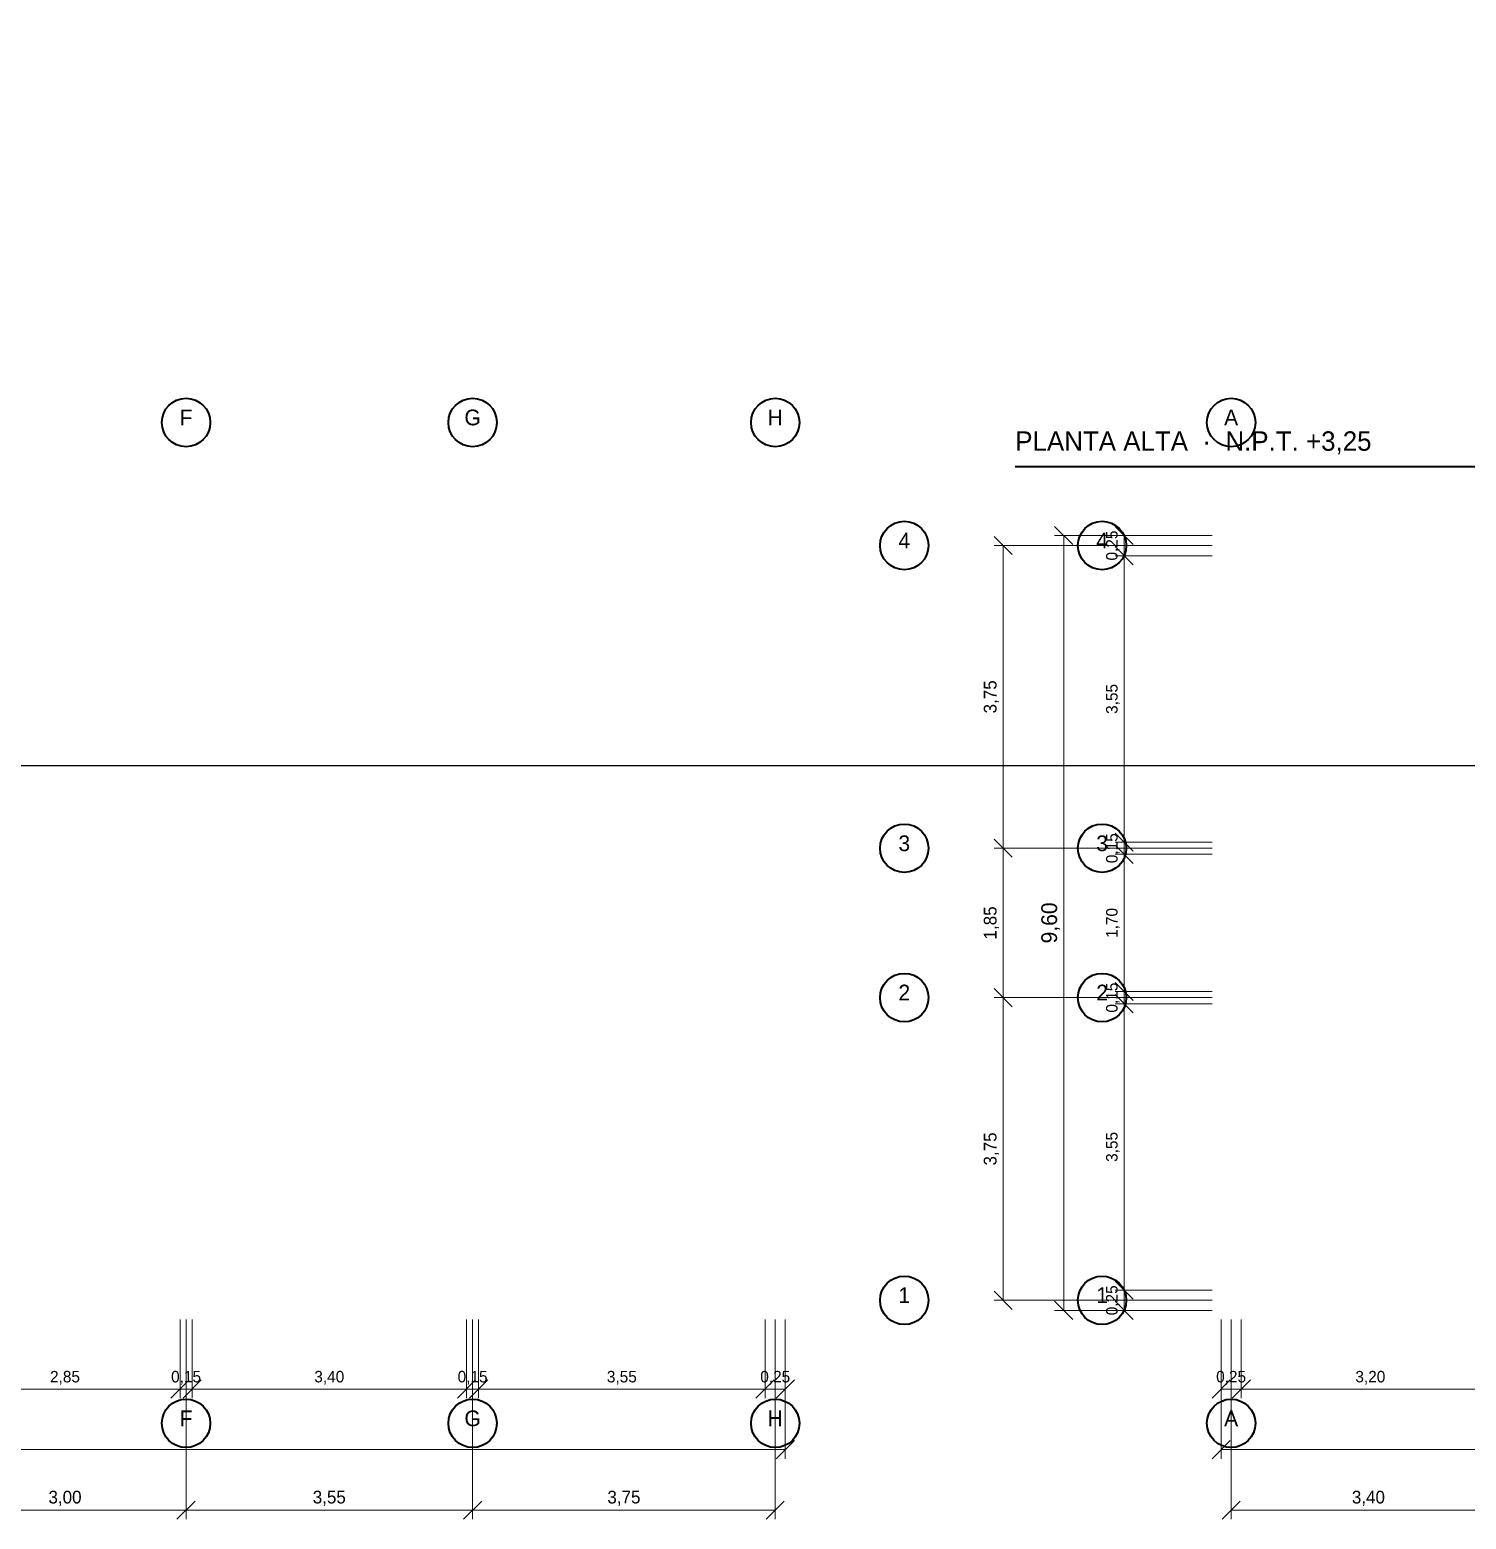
# Model space of a CAD drawing. Header units: metres. Extents: x -8 to 108, y -29 to 108.
# Drawn here: x 13.46 to 25.33, y -14.23 to -1.92 of the extents above; entities that cross this region are included whole.
import ezdxf
from ezdxf.enums import TextEntityAlignment as Align

# ---------------------------------------------------------------- set-up
doc = ezdxf.new("R2010")
doc.units = ezdxf.units.M
for name, color, linetype, lineweight in [('cota', 7, 'CONTINUOUS', 13), ('cota-texto', 7, 'CONTINUOUS', 5), ('marco-fino', 7, 'CONTINUOUS', 25), ('marco-medio', 7, 'CONTINUOUS', 40), ('texto', 7, 'CONTINUOUS', 5)]:
    doc.layers.add(name, color=color, linetype=linetype, lineweight=lineweight)

msp = doc.modelspace()

# ---------------------------------------------------------------- linework, layer by layer
at = {"layer": 'cota'}
for p, q in [((21.925, -6.025), (22.075, -6.175)), ((22.425, -6.025), (22.575, -6.175)), ((21.425, -6.108), (21.575, -6.258)), ((23.225, -6.1), (21.925, -6.1)), ((22, -12.5), (22, -6.1)), ((23.225, -6.1), (22.425, -6.1)), ((22.5, -6.267), (22.5, -6.1)), ((23.225, -6.183), (21.425, -6.183)), ((21.5, -8.683), (21.5, -6.183)), ((22.425, -6.192), (22.575, -6.342)), ((22.425, -6.192), (22.575, -6.342)), ((23.225, -6.267), (22.425, -6.267)), ((23.225, -6.267), (22.425, -6.267)), ((22.5, -8.633), (22.5, -6.267)), ((21.425, -8.608), (21.575, -8.758)), ((21.425, -8.608), (21.575, -8.758)), ((22.425, -8.558), (22.575, -8.708)), ((22.425, -8.558), (22.575, -8.708)), ((23.225, -8.683), (21.425, -8.683)), ((23.225, -8.683), (21.425, -8.683)), ((21.5, -9.917), (21.5, -8.683)), ((23.225, -8.633), (22.425, -8.633)), ((23.225, -8.633), (22.425, -8.633)), ((22.425, -8.658), (22.575, -8.808)), ((22.425, -8.658), (22.575, -8.808)), ((23.225, -8.733), (22.425, -8.733)), ((23.225, -8.733), (22.425, -8.733)), ((22.5, -8.733), (22.5, -8.633)), ((22.5, -9.867), (22.5, -8.733)), ((22.425, -9.792), (22.575, -9.942)), ((22.425, -9.792), (22.575, -9.942)), ((21.425, -9.842), (21.575, -9.992)), ((21.425, -9.842), (21.575, -9.992)), ((23.225, -9.917), (21.425, -9.917)), ((23.225, -9.917), (21.425, -9.917)), ((21.5, -12.417), (21.5, -9.917)), ((23.225, -9.867), (22.425, -9.867)), ((23.225, -9.867), (22.425, -9.867)), ((22.425, -9.892), (22.575, -10.042)), ((22.425, -9.892), (22.575, -10.042)), ((22.5, -9.967), (22.5, -9.867)), ((23.225, -9.967), (22.425, -9.967)), ((23.225, -9.967), (22.425, -9.967)), ((22.5, -12.333), (22.5, -9.967)), ((22.425, -12.258), (22.575, -12.408)), ((22.425, -12.258), (22.575, -12.408)), ((21.425, -12.342), (21.575, -12.492)), ((23.225, -12.417), (21.425, -12.417)), ((23.225, -12.333), (22.425, -12.333)), ((23.225, -12.333), (22.425, -12.333)), ((22.5, -12.5), (22.5, -12.333)), ((21.925, -12.425), (22.075, -12.575)), ((23.225, -12.5), (21.925, -12.5)), ((22.425, -12.425), (22.575, -12.575)), ((23.225, -12.5), (22.425, -12.5)), ((14.7, -12.575), (14.7, -13.225)), ((14.7, -12.575), (14.7, -13.225)), ((14.75, -12.575), (14.75, -14.225)), ((14.75, -12.575), (14.75, -14.225)), ((14.8, -12.575), (14.8, -13.225)), ((14.8, -12.575), (14.8, -13.225)), ((17.067, -12.575), (17.067, -13.225)), ((17.067, -12.575), (17.067, -13.225)), ((17.117, -12.575), (17.117, -14.225)), ((17.117, -12.575), (17.117, -14.225)), ((17.167, -12.575), (17.167, -13.225)), ((17.167, -12.575), (17.167, -13.225)), ((19.533, -12.575), (19.533, -13.225)), ((19.533, -12.575), (19.533, -13.225)), ((19.617, -12.575), (19.617, -14.225)), ((19.7, -12.575), (19.7, -13.725)), ((19.7, -12.575), (19.7, -13.225)), ((23.3, -12.575), (23.3, -13.725)), ((23.3, -12.575), (23.3, -13.225)), ((23.383, -12.575), (23.383, -14.225)), ((23.467, -12.575), (23.467, -13.225)), ((23.467, -12.575), (23.467, -13.225)), ((12.8, -13.15), (14.7, -13.15)), ((14.625, -13.225), (14.775, -13.075)), ((14.625, -13.225), (14.775, -13.075)), ((14.7, -13.15), (14.8, -13.15)), ((14.725, -13.225), (14.875, -13.075)), ((14.725, -13.225), (14.875, -13.075)), ((14.8, -13.15), (17.067, -13.15)), ((16.992, -13.225), (17.142, -13.075)), ((16.992, -13.225), (17.142, -13.075)), ((17.067, -13.15), (17.167, -13.15)), ((17.092, -13.225), (17.242, -13.075)), ((17.092, -13.225), (17.242, -13.075)), ((17.167, -13.15), (19.533, -13.15)), ((19.458, -13.225), (19.608, -13.075)), ((19.458, -13.225), (19.608, -13.075)), ((19.533, -13.15), (19.7, -13.15)), ((19.625, -13.225), (19.775, -13.075)), ((23.225, -13.225), (23.375, -13.075)), ((23.3, -13.15), (23.467, -13.15)), ((23.392, -13.225), (23.542, -13.075)), ((23.392, -13.225), (23.542, -13.075)), ((23.467, -13.15), (25.6, -13.15)), ((3.7, -13.65), (19.7, -13.65)), ((19.625, -13.725), (19.775, -13.575)), ((23.225, -13.725), (23.375, -13.575)), ((23.3, -13.65), (39.3, -13.65)), ((14.675, -14.225), (14.825, -14.075)), ((14.675, -14.225), (14.825, -14.075)), ((17.042, -14.225), (17.192, -14.075)), ((17.042, -14.225), (17.192, -14.075)), ((19.542, -14.225), (19.692, -14.075)), ((23.308, -14.225), (23.458, -14.075)), ((12.75, -14.15), (14.75, -14.15)), ((14.75, -14.15), (17.117, -14.15)), ((17.117, -14.15), (19.617, -14.15)), ((23.383, -14.15), (25.65, -14.15))]:
    msp.add_line(p, q, dxfattribs=at)
at = {"layer": 'marco-fino'}
msp.add_lwpolyline([(-8, -8), (108, -8), (108, 108), (-8, 108)], close=True, dxfattribs=at)
at = {"layer": 'marco-medio'}
msp.add_line((21.6, -5.53), (30.1, -5.53), dxfattribs=at)
for centre in [(14.75, -5.167), (17.117, -5.167), (19.617, -5.167), (23.383, -5.167), (20.683, -6.183), (22.317, -6.183), (20.683, -8.683), (22.317, -8.683), (20.683, -9.917), (22.317, -9.917), (20.683, -12.417), (22.317, -12.417), (14.75, -13.433), (17.117, -13.433), (19.617, -13.433), (23.383, -13.433)]:
    msp.add_circle(centre, 0.2, dxfattribs=at)

# ---------------------------------------------------------------- texts
at = {"layer": 'cota-texto'}
for s, height, p in [('0,25', 0.095, (22.445, -6.183)), ('3,75', 0.105, (21.445, -7.433)), ('3,55', 0.095, (22.445, -7.45)), ('0,15', 0.095, (22.445, -8.683)), ('1,85', 0.105, (21.445, -9.3)), ('9,60', 0.13, (21.945, -9.3)), ('1,70', 0.095, (22.445, -9.3)), ('0,15', 0.095, (22.445, -9.917)), ('3,75', 0.105, (21.445, -11.167)), ('3,55', 0.095, (22.445, -11.15)), ('0,25', 0.095, (22.445, -12.417))]:
    msp.add_text(s, height=height, rotation=90, dxfattribs=at).set_placement(p, align=Align.CENTER)
for s, height, p in [('2,85', 0.095, (13.75, -13.095)), ('0,15', 0.095, (14.75, -13.095)), ('3,40', 0.095, (15.933, -13.095)), ('0,15', 0.095, (17.117, -13.095)), ('3,55', 0.095, (18.35, -13.095)), ('0,25', 0.095, (19.617, -13.095)), ('0,25', 0.095, (23.383, -13.095)), ('3,20', 0.095, (24.533, -13.095)), ('3,00', 0.105, (13.75, -14.095)), ('3,55', 0.105, (15.933, -14.095)), ('3,75', 0.105, (18.367, -14.095)), ('3,40', 0.105, (24.517, -14.095))]:
    msp.add_text(s, height=height, dxfattribs=at).set_placement(p, align=Align.CENTER)
at = {"layer": 'texto'}
for s, p in [('F', (14.75, -5.19)), ('G', (17.117, -5.19)), ('H', (19.617, -5.19)), ('A', (23.383, -5.19)), ('4', (20.683, -6.207)), ('4', (22.317, -6.207)), ('3', (20.683, -8.707)), ('3', (22.317, -8.707)), ('2', (20.683, -9.94)), ('2', (22.317, -9.94)), ('1', (20.683, -12.44)), ('1', (22.317, -12.44)), ('F', (14.75, -13.457)), ('G', (17.117, -13.457)), ('H', (19.617, -13.457)), ('A', (23.383, -13.457))]:
    msp.add_text(s, height=0.13, dxfattribs=at).set_placement(p, align=Align.CENTER)
msp.add_text('PLANTA ALTA  ·  N.P.T. +3,25', height=0.16, dxfattribs=at).set_placement((21.6, -5.4))

doc.saveas('drawing.dxf')
